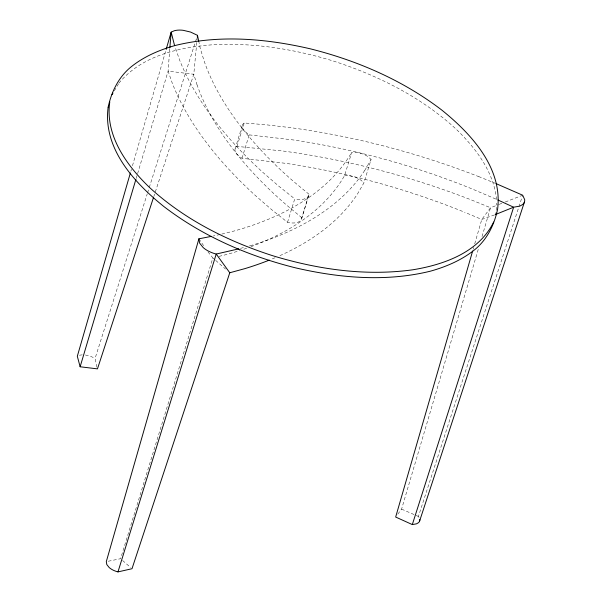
<?xml version="1.0" encoding="UTF-8"?>
<svg xmlns="http://www.w3.org/2000/svg" width="602" height="602" viewBox="0 0 602 602"><rect width="100%" height="100%" fill="white"/><g stroke="black" fill="none" stroke-linecap="round" stroke-linejoin="round"><path stroke-width="0.45" stroke-dasharray="3.01 2.26" d="M496.198 210.316L496.642 203.16M169.779 48.581L168.108 71.141L137.264 174.791M197.29 37.189L193.791 74.257L153.803 196.568M197.072 85.01L193.791 74.257L168.108 71.141L172.232 83.061A444.562 230.295 17.1 0 0 255.948 196.034L271.472 209.496L287.53 222.311L289.374 222.687A13.944 7.224 17.1 0 0 296.139 222.725C298.727 222.288 301.7 220.641 301.828 217.706L309.029 194.28L293.806 181.676A420.896 218.037 17.1 0 1 204.319 61.592L200.248 48.363L198.953 42.283M301.662 218.722L309.029 194.28M130.905 171.156L131.424 169.35M132.47 165.738L166.19 49.274M473.157 249.213L473.684 247.414M474.722 243.802L481.773 219.459L490.54 207.735L498.351 204.695M397.817 514.153L401.587 509.119L478.853 247.317M482.044 236.518L490.54 207.735L471.351 199.932A435.577 225.637 17.1 0 0 282.722 150.982L237.007 146.391L236.15 147.106A14.2 7.352 17.1 0 0 235.051 150.854L236.782 154.15L242.004 158.296L286.161 163.383A412.987 213.936 17.1 0 1 464.518 212.197M136.187 178.395L136.993 175.694M207.931 251.832L212.852 257.919L120.573 558.709L108.029 561.29M235.111 148.829L242.32 125.412M237.007 146.391L244.216 122.966L266.611 124.847L289.931 127.571A435.577 225.637 17.1 0 1 478.537 176.529M242.004 158.296L249.213 134.871L243.983 130.724L242.26 127.428A14.2 7.352 17.1 0 1 243.351 123.681L244.216 122.966M287.53 222.311L294.739 198.886L278.681 186.071L263.149 172.608A444.562 230.295 17.1 0 1 179.464 59.643L175.317 47.716M250.981 246.685A412.799 213.838 17.1 0 0 344.547 175.626L351.794 152.216L357.174 152.449L362.697 153.909A14.2 7.352 17.1 0 1 368.928 157.378L371.08 159.515L363.879 182.94L357.543 193.874A435.961 225.84 17.1 0 1 279.238 255.94M96.952 367.205L95.086 358.408L147.279 193.739M147.558 192.843L148.98 188.373M149.266 187.478L195.214 42.494M195.492 41.598L196.628 38.024M419.075 517.487L418.405 516.471L518.608 207.698M518.894 206.81L522.37 196.094M308.871 195.296L307.012 197.832L303.34 199.3A13.944 7.224 17.1 0 1 296.583 199.262L294.739 198.886M364.752 170.449L371.08 159.515M114.327 90.804L118.459 83.896M118.918 83.129C141.899 55.324 179.75 47.197 214.049 44.668C254.3 42.689 294.574 49.191 333.011 60.93C377.958 75.408 421.317 97.08 456.271 129.257C475.964 148.423 494.174 172.195 496.612 200.496M494.505 214.914L481.773 219.459L464.533 212.175M499.224 204.356L501.827 203.341M505.296 201.986L522.664 195.206M240.522 248.37L244.954 247.159M249.386 245.947L252.042 245.217M220.061 234.502L213.258 235.999M221.807 234.065L234.02 231.025A412.799 213.838 17.1 0 0 351.749 152.201M218.962 256.407L226.811 254.45A412.799 213.838 17.1 0 0 239.769 250.56M344.592 175.641L349.965 175.874L355.496 177.334A14.2 7.352 17.1 0 1 361.719 180.796L363.879 182.94M249.213 134.871L293.362 139.957A412.987 213.936 17.1 0 1 471.727 188.772L496.251 199.224M85.409 355.007L90.42 356.196L95.086 358.408M478.56 176.506L495.243 183.294M401.587 509.119L418.405 516.471M301.828 217.706L286.605 205.101A420.896 218.037 17.1 0 1 197.117 85.017M212.852 257.919L214.967 259.778M215.674 260.395L225.539 269.056M122.59 560.477L130.649 567.551M198.908 238.828L204.213 246.481M246.647 248.242A412.799 213.838 17.1 0 1 243.133 249.446M275.099 257.739A435.961 225.84 17.1 0 1 270.975 259.447M364.714 170.434A435.961 225.84 17.1 0 1 252.042 245.217M79.487 355.3A12.371 6.411 17.1 0 1 82.248 354.879"/><path stroke-width="0.9" d="M211.468 236.353L198.908 238.828L199.668 243.193L203.228 247.618A18.7 9.692 17.1 0 0 213.74 253.337L216.216 254.044L238.746 248.859M109.79 101.858C104.853 135.345 126.586 165.362 149.439 187.388C184.385 219.564 227.744 241.236 272.698 255.715C317.826 269.425 365.753 276.348 412.746 269.794C443.99 264.714 478.868 252.358 493.678 222.003M495.92 214.786L496.033 212.995M169.854 47.671L171.156 32.117L174.369 30.725A18.323 9.497 17.1 0 1 183.143 30.296L190.571 32.056L197.479 35.337L198.773 41.418M197.29 37.189L197.479 35.337M198.908 238.828L106.298 561.628L106.81 564.578L109.21 567.566A12.627 6.539 17.1 0 0 116.306 571.418L117.984 571.9L131.996 568.724L229.768 272.766L216.216 254.044L117.984 571.9M130.378 172.962L77.319 356.241L80.126 366.768L97.464 368.875L153.51 197.464M166.19 49.274L171.156 32.117L174.588 45.601M472.638 251.019L395.664 517.035L412.317 524.575L416.471 523.838L418.413 522.747A12.604 6.532 17.1 0 0 419.76 519.458M80.126 366.768L135.917 179.298M412.317 524.575L513.641 207.201L519.797 206.117L522.679 204.492A18.677 9.677 17.1 0 0 524.681 199.623L522.664 195.206L496.078 183.633M419.534 521.249L524.342 202.28M112.032 94.649L112.95 93.107M495.378 214.56L513.641 207.201L497.907 199.984M229.768 272.766L244.833 268.642A435.961 225.84 17.1 0 0 269.305 260.117M108.142 107.216C102.731 148.393 134.208 182.654 163.917 206.576C202.648 236.255 248.235 256.023 295.401 267.822C339.49 278.056 386.108 282.105 430.468 271.163C446.631 266.611 462.306 259.898 475.369 249.168C487.409 238.986 494.28 224.629 497.568 209.436C502.979 168.259 471.501 133.998 441.785 110.068C403.062 80.397 357.475 60.629 310.308 48.822C266.219 38.588 219.602 34.54 175.235 45.481C159.078 50.034 143.404 56.754 130.341 67.484C118.301 77.658 111.423 92.016 108.142 107.216"/></g></svg>
